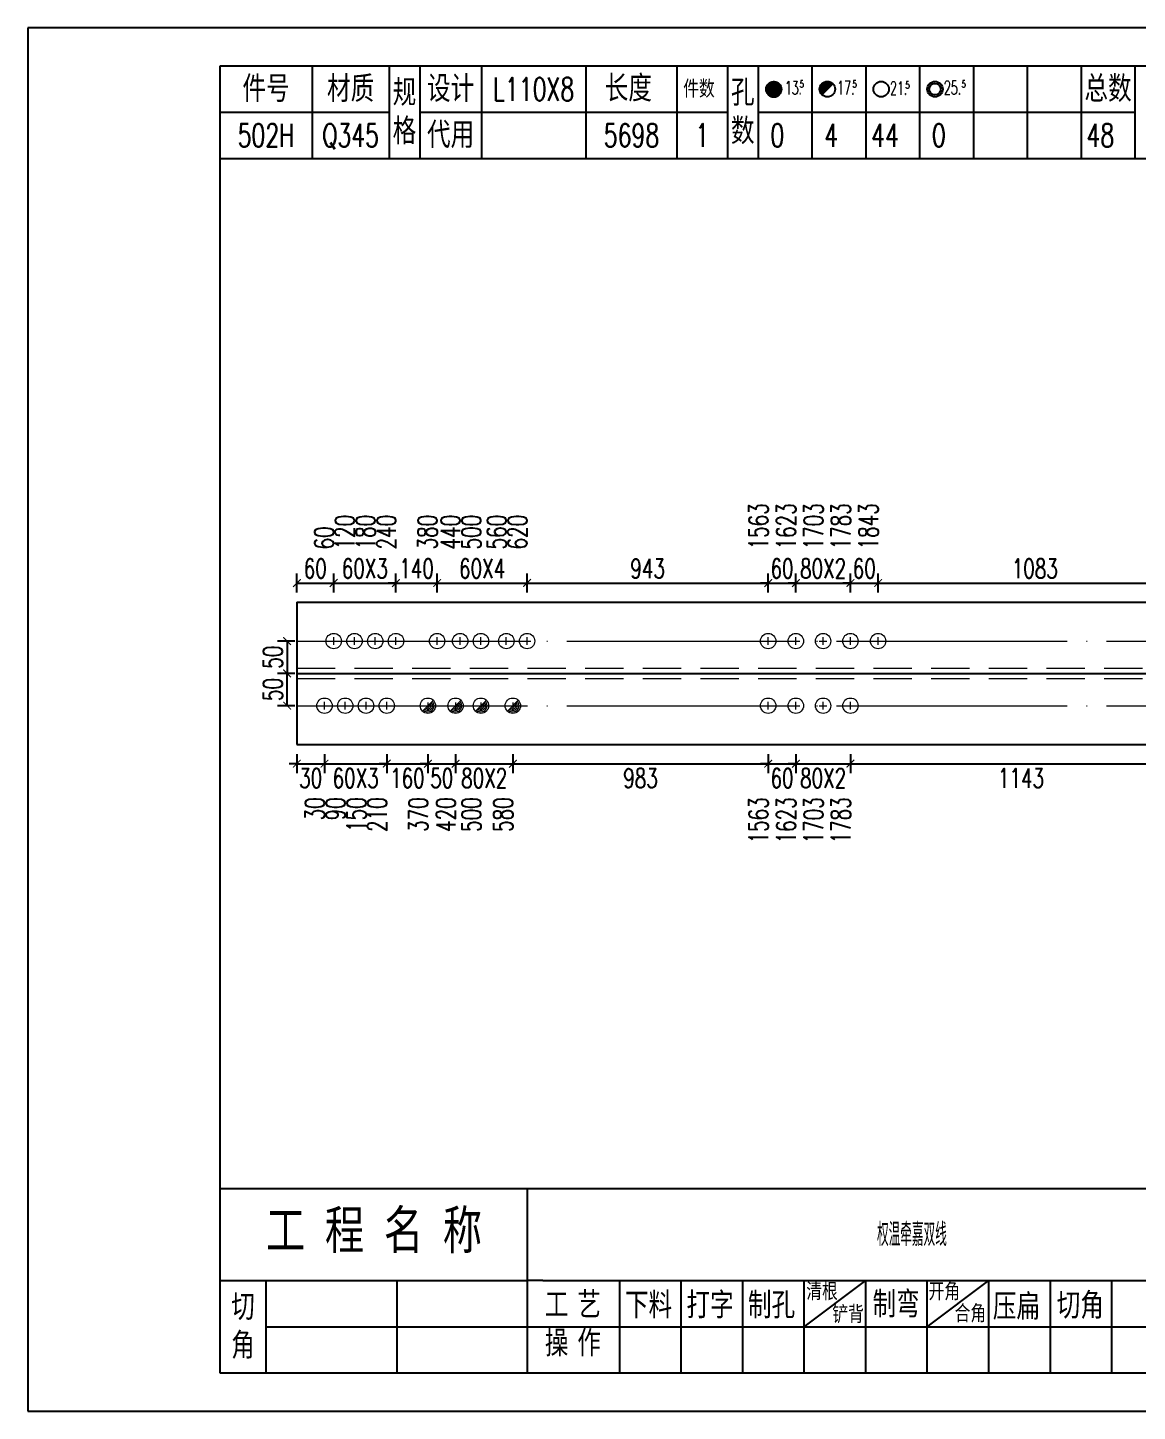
# Model space of a CAD drawing. Header units: millimetres. Extents: x -524 to 9570, y -2481 to 180.
# Drawn here: x 300 to 444.3, y -2400 to -2220 of the extents above; entities that cross this region are included whole.
import ezdxf
from ezdxf.enums import TextEntityAlignment as Align

# ---------------------------------------------------------------- set-up
doc = ezdxf.new("R2010")
doc.units = ezdxf.units.MM
doc.header["$LTSCALE"] = 20
doc.header["$PDMODE"] = 1
doc.linetypes.add('DASHDOT2X', pattern=[1.75, 1.5, -0.125, 0, -0.125])
doc.linetypes.add('HIDDEN', pattern=[0.375, 0.25, -0.125])
for name, color, linetype, lineweight in [('1', 7, 'Continuous', 25), ('11', 1, 'Continuous', 13), ('2', 1, 'HIDDEN', 13), ('5', 7, 'Continuous', 13), ('7', 3, 'DASHDOT2X', 13)]:
    doc.layers.add(name, color=color, linetype=linetype, lineweight=lineweight)
doc.styles.get("Standard").update_dxf_attribs({"font": 'simplex', "width": 0.7, "bigfont": 'gbhzfs.shx'})
doc.styles.add('SYMBOL_TXT', font='txt.shx', dxfattribs={"width": 0.6})
doc.styles.add('TITLE_TXT', font='simplex.shx', dxfattribs={"width": 0.75, "height": 2.5, "bigfont": 'gbhzfs.shx'})
doc.dimstyles.new('dimStyle4', dxfattribs={"dimtxt": 2.5, "dimasz": 1, "dimexe": 1.25, "dimexo": 0, "dimgap": 0.63, "dimtad": 2, "dimzin": 0, "dimdsep": 46, "dimtxsty": 'standard', "dimblk": 'ARCHTICK', "dimblk1": 'ARCHTICK', "dimblk2": 'ARCHTICK', "dimcen": 0.09, "dimadec": 0, "dimazin": 0, "dimtfac": 1, "dimtdec": 1, "dimtix": 1, "dimtmove": 2, "dimatfit": 3, "dimfxl": 0, "dimtolj": 1, "dimtzin": 0, "dimarcsym": 0})
doc.dimstyles.get("Standard").update_dxf_attribs({"dimtxt": 2.5, "dimasz": 1, "dimexe": 1.25, "dimexo": 0, "dimgap": 0.63, "dimtad": 1, "dimzin": 0, "dimdsep": 46, "dimtxsty": 'standard', "dimblk": 'ARCHTICK', "dimblk1": 'ARCHTICK', "dimblk2": 'ARCHTICK', "dimcen": 0.09, "dimadec": 0, "dimazin": 0, "dimtfac": 1, "dimtdec": 1, "dimtix": 1, "dimtmove": 2, "dimatfit": 3, "dimfxl": 0, "dimtolj": 1, "dimtzin": 0, "dimarcsym": 0})
pattern_1 = [(0, (-3, 0), (0, 0.0125), [])]

# ---------------------------------------------------------------- blocks, each defined once
blk = doc.blocks.new('M12_HOLE')
h = blk.add_hatch()
h.set_pattern_fill('LINE', scale=0.1, style=0)
h.set_pattern_definition(pattern_1)
h.paths.add_polyline_path([(-5, 0, 1), (-1, 0, 1)])
at = {"color": 7}
blk.add_circle((-3, 0), 2, dxfattribs=at)
at = {"color": 7, "attachment_point": 1, "style": 'SYMBOL_TXT'}
for s, insert, char_height, width in [('13\\f??|b0|i0|c0|p54;.', (-0.1170648347537053, 2.110404609075999), 3.5, 5.707453662650948), ('5', (3.739322910876695, 2.264550918150206), 1.8, 2.930899999712656)]:
    blk.add_mtext(s, dxfattribs=dict(at, insert=insert, char_height=char_height, width=width))
blk = doc.blocks.new('M16_HOLE')
h = blk.add_hatch()
h.set_pattern_fill('LINE', scale=0.1, style=0)
h.set_pattern_definition(pattern_1)
h.paths.add_polyline_path([(-1.585786437626905, 1.414213562373095, 0.668178637919299), (-5, 0, 0.198912367379658), (-4.414213562373095, -1.414213562373095)])
at = {"color": 7}
blk.add_circle((-3, 0), 2, dxfattribs=at)
at = {"color": 7, "attachment_point": 1, "style": 'SYMBOL_TXT'}
for s, insert, char_height, width in [('17.', (-0.443935574240129, 2.13042063441452), 3.5, 6.3164), ('5', (3.564570640825252, 2.25180437378188), 1.8, 1.822)]:
    blk.add_mtext(s, dxfattribs=dict(at, insert=insert, char_height=char_height, width=width))
blk = doc.blocks.new('M20_HOLE')
at = {"color": 7}
blk.add_circle((-3, 0), 2, dxfattribs=at)
at = {"color": 7, "attachment_point": 1, "style": 'SYMBOL_TXT'}
for s, insert, char_height, width in [('21.', (-0.6868754558352066, 2.009036737063269), 3.5, 6.0735), ('5', (3.321630759230175, 2.009036737063269), 1.8, 1.4576)]:
    blk.add_mtext(s, dxfattribs=dict(at, insert=insert, char_height=char_height, width=width))
blk = doc.blocks.new('M24_HOLE')
at = {"color": 7}
for radius in [2, 1.5]:
    blk.add_circle((-3, 0), radius, dxfattribs=at)
at = {"color": 7, "attachment_point": 1, "style": 'SYMBOL_TXT'}
for s, insert, char_height, width in [('25.', (-0.6868754558352066, 2.13042063441452), 3.5, 2.4294), ('5', (3.928980201610216, 2.25180437378188), 1.8, 1.9435)]:
    blk.add_mtext(s, dxfattribs=dict(at, insert=insert, char_height=char_height, width=width))
blk = doc.blocks.new('A$C1E394B87')
for p, q in [((270, 180), (0, 180)), ((0, 180), (0, 0)), ((0, 0), (270, 0))]:
    blk.add_line(p, q)
blk = doc.blocks.new('JgCard')
for p, q in [((265, 175), (25, 175)), ((25, 175), (25, 5)), ((37, 175), (37, 163)), ((47, 175), (47, 163)), ((51, 175), (51, 163)), ((59, 175), (59, 163)), ((72.61005959575064, 175), (72.61005959575061, 163)), ((84.43573710762382, 175), (84.43573710762382, 163)), ((91, 175), (91, 163)), ((95, 175), (95, 163)), ((102, 175), (102, 163)), ((109, 175), (109, 163)), ((116, 175), (116, 163)), ((123, 175), (123, 163)), ((130, 175), (130, 163)), ((137, 175), (137, 163)), ((144, 175), (144, 163)), ((25, 169), (47, 169)), ((51, 168.9999999999999), (91, 168.9999999999999)), ((95, 168.9999999999999), (144, 168.9999999999999)), ((25, 163), (265, 163)), ((25, 29), (265, 29)), ((65, 17), (65, 29)), ((25, 17), (65, 17)), ((31, 5), (31, 17)), ((48, 17), (48, 5)), ((65, 5), (65, 17)), ((67, 17), (65, 17)), ((67, 17), (165, 17)), ((77, 5), (77, 17)), ((85, 5), (85, 17)), ((93, 5), (93, 17)), ((101, 5), (101, 17)), ((101, 11), (109, 17)), ((109, 5), (109, 17)), ((117, 5), (117, 17)), ((117, 11), (125, 17)), ((125, 5), (125, 17)), ((133, 5), (133, 17)), ((141, 5), (141, 17)), ((31, 11), (65, 11)), ((65, 11), (165, 11)), ((25, 5), (265, 5))]:
    blk.add_line(p, q)
blk.add_lwpolyline([(96.0334779468642, 171.9855941999696, -1), (98.0334779468642, 171.9855941999696, -1)], format="xyb", close=True)
blk.add_point((65.8050297978753, 166))
blk.add_blockref('A$C1E394B87', (0, 0))
at = {"xscale": 0.5, "yscale": 0.5, "zscale": 0.5}
for name, p in [('M12_HOLE', (98.5334779468642, 171.9855941999696)), ('M16_HOLE', (105.5, 171.9999999999999)), ('M20_HOLE', (112.5, 171.9999999999999)), ('M24_HOLE', (119.5, 171.9999999999999))]:
    blk.add_blockref(name, p, dxfattribs=at)
at = {"attachment_point": 5, "style": 'TITLE_TXT'}
for s, insert, char_height, width in [('{\\fSimHei|b0|i0|c134|p2;件号}', (31, 172), 3, 15), ('{\\fSimHei|b0|i0|c134|p2;材质}', (42, 172), 3, 8), ('{\\fSimHei|b0|i0|c134|p2;规格}', (49, 169), 3, 4), ('{\\fSimHei|b0|i0|c134|p2;设计}', (55, 171.9999999999999), 3, 8.000000000000014), ('{\\fSimHei|b0|i0|c134|p2;长度}', (78.11684221050325, 172.0531705390044), 3, 8), ('{\\fSimHei|b0|i0|c134|p2;件数}', (87.3041250533895, 171.9999999999999), 2, 8.8244), ('{\\fSimHei|b0|i0|c134|p2;孔数}', (93, 169), 3, 4), ('{\\fSimHei|b0|i0|c134|p2;总数}', (140.5, 171.9999999999999), 3, 7), ('{\\fSimHei|b0|i0|c134|p2;代用}', (55, 166), 3, 8), ('{\\fSimHei|b0|i0|c134|p2;工 程 名 称}', (45.04268864723963, 23.33842704880232), 5, 47.33333333333334), ('{\\fSimHei|b0|i0|c134|p2;清根}', (103.3080888185272, 15.56254542211099), 2, 8), ('{\\fSimHei|b0|i0|c134|p2;开角}', (119.2123351337376, 15.54156681030855), 2, 8.000000000000057), ('{\\fSimHei|b0|i0|c134|p2;切\\P角}', (28, 11), 3, 6.000000000000004), ('{\\fSimHei|b0|i0|c134|p2;工\\P操}', (68.78408056366106, 11.29930144135182), 3, 6.000000000000004), ('{\\fSimHei|b0|i0|c134|p2;艺\\P作}', (73.01340619218274, 11.29930144135182), 3, 6.000000000000004), ('{\\fSimHei|b0|i0|c134|p2;下料}', (80.74376492044746, 13.75191016783555), 3, 8), ('{\\fSimHei|b0|i0|c134|p2;打字}', (88.74376492044746, 13.75191016783555), 3, 8), ('{\\fSimHei|b0|i0|c134|p2;制孔}', (96.74376492044746, 13.75191016783555), 3, 8.000000000000028), ('{\\fSimHei|b0|i0|c134|p2;制弯}', (112.9524832210667, 13.86807755023182), 3, 8.000000000000028), ('{\\fSimHei|b0|i0|c134|p2;压扁}', (128.5896913500159, 13.56672241423536), 3, 8), ('{\\fSimHei|b0|i0|c134|p2;切角}', (136.8970089545677, 13.6938446517654), 3, 8), ('{\\fSimHei|b0|i0|c134|p2;铲背}', (106.6982872637203, 12.58010217278223), 2, 8), ('{\\fSimHei|b0|i0|c134|p2;合角}', (122.601153766583, 12.67610618408509), 2, 8)]:
    blk.add_mtext(s, dxfattribs=dict(at, insert=insert, char_height=char_height, width=width))
blk = doc.blocks.new('M20')
for p, q in [((-0.5, 0), (0.5, 0)), ((0, -0.5), (0, 0.5))]:
    blk.add_line(p, q)
blk.add_circle((0, 0), 1)
blk = doc.blocks.new('M16')
for p, q in [((-0.7071067811865476, -0.7071067811865476), (0.7071067811865475, 0.7071067811865475)), ((-0.4, 4.898425415289509e-17), (0.4, 0)), ((2.449212707644755e-17, 0.4), (0, -0.4))]:
    blk.add_line(p, q)
blk.add_circle((0, 0), 1)
for centre, radius, end in [((0, 0), 0.8, 45.00000000000001), ((0, 0), 0.6, 45.00000000000001), ((0, 0), 0.4, 45.00000000000001), ((-5.551115123125783e-17, -5.551115123125783e-17), 0.2, 45)]:
    blk.add_arc(centre, radius, 225, end)
blk = doc.blocks.new('_ArchTick')
at = {"color": 0, "linetype": 'ByBlock', "const_width": 0.15}
blk.add_lwpolyline([(-0.5, -0.5), (0.5, 0.5)], dxfattribs=at)
blk = doc.blocks.new('*D1412')
at = {"layer": '11', "color": 0, "lineweight": -2}
for p, q in [((334.9999803762475, -2314.500012380202), (334.9999803762475, -2317.000012380202)), ((338.5999803762461, -2314.500012380202), (338.5999803762461, -2317.000012380202)), ((334.9999803762475, -2315.750012380202), (333.9999803762475, -2315.750012380202)), ((334.9999803762475, -2315.750012380202), (338.5999803762461, -2315.750012380202)), ((338.5999803762461, -2315.750012380202), (339.5999803762461, -2315.750012380202))]:
    blk.add_line(p, q, dxfattribs=at)
at = {"layer": 'Defpoints', "color": 0}
for p in [(334.9999803762475, -2314.500012380202), (338.5999803762461, -2314.500012380202), (338.5999803762461, -2315.750012380202)]:
    blk.add_point(p, dxfattribs=at)
at = {"layer": '11', "color": 0, "lineweight": -2}
blk.add_blockref('_ArchTick', (334.9999803762475, -2315.750012380202), dxfattribs=at)
at = {"layer": '11', "color": 0, "lineweight": -2, "rotation": 180}
blk.add_blockref('_ArchTick', (338.5999803762461, -2315.750012380202), dxfattribs=at)
at = {"layer": '11', "color": 0, "insert": (336.7999803762468, -2317.630012380202), "char_height": 2.5, "attachment_point": 5}
blk.add_mtext('\\A1;30', dxfattribs=at)
blk = doc.blocks.new('*D1413')
at = {"layer": '11', "color": 0, "lineweight": -2}
for p, q in [((338.5999803762461, -2314.500012380202), (338.5999803762461, -2317.000012380202)), ((346.6999803762483, -2314.500012380202), (346.6999803762483, -2317.000012380202)), ((338.5999803762461, -2315.750012380202), (346.6999803762483, -2315.750012380202))]:
    blk.add_line(p, q, dxfattribs=at)
at = {"layer": 'Defpoints', "color": 0}
for p in [(338.5999803762461, -2314.500012380202), (346.6999803762483, -2314.500012380202), (346.6999803762483, -2315.750012380202)]:
    blk.add_point(p, dxfattribs=at)
at = {"layer": '11', "color": 0, "lineweight": -2, "rotation": 180}
blk.add_blockref('_ArchTick', (338.5999803762461, -2315.750012380202), dxfattribs=at)
at = {"layer": '11', "color": 0, "lineweight": -2}
blk.add_blockref('_ArchTick', (346.6999803762483, -2315.750012380202), dxfattribs=at)
at = {"layer": '11', "color": 0, "insert": (342.6499803762472, -2317.630012380202), "char_height": 2.5, "attachment_point": 5}
blk.add_mtext('\\A1;60X3', dxfattribs=at)
blk = doc.blocks.new('*D1414')
at = {"layer": '11', "color": 0, "lineweight": -2}
for p, q in [((346.6999803762483, -2314.500012380202), (346.6999803762483, -2317.000012380202)), ((352.0499803762468, -2314.500012380202), (352.0499803762468, -2317.000012380202)), ((346.6999803762483, -2315.750012380202), (345.6999803762483, -2315.750012380202)), ((346.6999803762483, -2315.750012380202), (352.0499803762468, -2315.750012380202)), ((352.0499803762468, -2315.750012380202), (353.0499803762468, -2315.750012380202))]:
    blk.add_line(p, q, dxfattribs=at)
at = {"layer": 'Defpoints', "color": 0}
for p in [(346.6999803762483, -2314.500012380202), (352.0499803762468, -2314.500012380202), (352.0499803762468, -2315.750012380202)]:
    blk.add_point(p, dxfattribs=at)
at = {"layer": '11', "color": 0, "lineweight": -2}
blk.add_blockref('_ArchTick', (346.6999803762483, -2315.750012380202), dxfattribs=at)
at = {"layer": '11', "color": 0, "lineweight": -2, "rotation": 180}
blk.add_blockref('_ArchTick', (352.0499803762468, -2315.750012380202), dxfattribs=at)
at = {"layer": '11', "color": 0, "insert": (349.3749803762475, -2317.630012380202), "char_height": 2.5, "attachment_point": 5}
blk.add_mtext('\\A1;160', dxfattribs=at)
blk = doc.blocks.new('*D1415')
at = {"layer": '11', "color": 0, "lineweight": -2}
for p, q in [((352.0499803762468, -2314.500012380202), (352.0499803762468, -2317.000012380202)), ((355.649980376249, -2314.500012380202), (355.649980376249, -2317.000012380202)), ((352.0499803762468, -2315.750012380202), (351.0499803762468, -2315.750012380202)), ((352.0499803762468, -2315.750012380202), (355.649980376249, -2315.750012380202)), ((355.649980376249, -2315.750012380202), (356.649980376249, -2315.750012380202))]:
    blk.add_line(p, q, dxfattribs=at)
at = {"layer": 'Defpoints', "color": 0}
for p in [(352.0499803762468, -2314.500012380202), (355.649980376249, -2314.500012380202), (355.649980376249, -2315.750012380202)]:
    blk.add_point(p, dxfattribs=at)
at = {"layer": '11', "color": 0, "lineweight": -2}
blk.add_blockref('_ArchTick', (352.0499803762468, -2315.750012380202), dxfattribs=at)
at = {"layer": '11', "color": 0, "lineweight": -2, "rotation": 180}
blk.add_blockref('_ArchTick', (355.649980376249, -2315.750012380202), dxfattribs=at)
at = {"layer": '11', "color": 0, "insert": (353.8499803762479, -2317.630012380202), "char_height": 2.5, "attachment_point": 5}
blk.add_mtext('\\A1;50', dxfattribs=at)
blk = doc.blocks.new('*D1416')
at = {"layer": '11', "color": 0, "lineweight": -2}
for p, q in [((355.649980376249, -2314.500012380202), (355.649980376249, -2317.000012380202)), ((363.0999803762461, -2314.500012380202), (363.0999803762461, -2317.000012380202)), ((355.649980376249, -2315.750012380202), (363.0999803762461, -2315.750012380202))]:
    blk.add_line(p, q, dxfattribs=at)
at = {"layer": 'Defpoints', "color": 0}
for p in [(355.649980376249, -2314.500012380202), (363.0999803762461, -2314.500012380202), (363.0999803762461, -2315.750012380202)]:
    blk.add_point(p, dxfattribs=at)
at = {"layer": '11', "color": 0, "lineweight": -2, "rotation": 180}
blk.add_blockref('_ArchTick', (355.649980376249, -2315.750012380202), dxfattribs=at)
at = {"layer": '11', "color": 0, "lineweight": -2}
blk.add_blockref('_ArchTick', (363.0999803762461, -2315.750012380202), dxfattribs=at)
at = {"layer": '11', "color": 0, "insert": (359.3749803762475, -2317.630012380202), "char_height": 2.5, "attachment_point": 5}
blk.add_mtext('\\A1;80X2', dxfattribs=at)
blk = doc.blocks.new('*D1417')
at = {"layer": '11', "color": 0, "lineweight": -2}
for p, q in [((363.0999803762461, -2314.500012380202), (363.0999803762461, -2317.000012380202)), ((396.3009388456412, -2314.500012380202), (396.3009388456412, -2317.000012380202)), ((363.0999803762461, -2315.750012380202), (396.3009388456412, -2315.750012380202))]:
    blk.add_line(p, q, dxfattribs=at)
at = {"layer": 'Defpoints', "color": 0}
for p in [(363.0999803762461, -2314.500012380202), (396.3009388456412, -2314.500012380202), (396.3009388456412, -2315.750012380202)]:
    blk.add_point(p, dxfattribs=at)
at = {"layer": '11', "color": 0, "lineweight": -2, "rotation": 180}
blk.add_blockref('_ArchTick', (363.0999803762461, -2315.750012380202), dxfattribs=at)
at = {"layer": '11', "color": 0, "lineweight": -2}
blk.add_blockref('_ArchTick', (396.3009388456412, -2315.750012380202), dxfattribs=at)
at = {"layer": '11', "color": 0, "insert": (379.7004596109437, -2317.630012380202), "char_height": 2.5, "attachment_point": 5}
blk.add_mtext('\\A1;983', dxfattribs=at)
blk = doc.blocks.new('*D1418')
at = {"layer": '11', "color": 0, "lineweight": -2}
for p, q in [((396.3009388456412, -2314.500012380202), (396.3009388456412, -2317.000012380202)), ((399.9009388456398, -2314.500012380202), (399.9009388456398, -2317.000012380202)), ((396.3009388456412, -2315.750012380202), (395.3009388456412, -2315.750012380202)), ((396.3009388456412, -2315.750012380202), (399.9009388456398, -2315.750012380202)), ((399.9009388456398, -2315.750012380202), (400.9009388456398, -2315.750012380202))]:
    blk.add_line(p, q, dxfattribs=at)
at = {"layer": 'Defpoints', "color": 0}
for p in [(396.3009388456412, -2314.500012380202), (399.9009388456398, -2314.500012380202), (399.9009388456398, -2315.750012380202)]:
    blk.add_point(p, dxfattribs=at)
at = {"layer": '11', "color": 0, "lineweight": -2}
blk.add_blockref('_ArchTick', (396.3009388456412, -2315.750012380202), dxfattribs=at)
at = {"layer": '11', "color": 0, "lineweight": -2, "rotation": 180}
blk.add_blockref('_ArchTick', (399.9009388456398, -2315.750012380202), dxfattribs=at)
at = {"layer": '11', "color": 0, "insert": (398.1009388456405, -2317.630012380202), "char_height": 2.5, "attachment_point": 5}
blk.add_mtext('\\A1;60', dxfattribs=at)
blk = doc.blocks.new('*D1419')
at = {"layer": '11', "color": 0, "lineweight": -2}
for p, q in [((399.9009388456398, -2314.500012380202), (399.9009388456398, -2317.000012380202)), ((407.0009388456383, -2314.500012380202), (407.0009388456383, -2317.000012380202)), ((399.9009388456398, -2315.750012380202), (398.9009388456398, -2315.750012380202)), ((399.9009388456398, -2315.750012380202), (407.0009388456383, -2315.750012380202)), ((407.0009388456383, -2315.750012380202), (408.0009388456383, -2315.750012380202))]:
    blk.add_line(p, q, dxfattribs=at)
at = {"layer": 'Defpoints', "color": 0}
for p in [(399.9009388456398, -2314.500012380202), (407.0009388456383, -2314.500012380202), (407.0009388456383, -2315.750012380202)]:
    blk.add_point(p, dxfattribs=at)
at = {"layer": '11', "color": 0, "lineweight": -2}
blk.add_blockref('_ArchTick', (399.9009388456398, -2315.750012380202), dxfattribs=at)
at = {"layer": '11', "color": 0, "lineweight": -2, "rotation": 180}
blk.add_blockref('_ArchTick', (407.0009388456383, -2315.750012380202), dxfattribs=at)
at = {"layer": '11', "color": 0, "insert": (403.450938845639, -2317.630012380202), "char_height": 2.5, "attachment_point": 5}
blk.add_mtext('\\A1;80X2', dxfattribs=at)
blk = doc.blocks.new('*D1420')
at = {"layer": '11', "color": 0, "lineweight": -2}
for p, q in [((407.0009388456383, -2314.500012380202), (407.0009388456383, -2317.000012380202)), ((451.3560174631493, -2314.500012380202), (451.3560174631493, -2317.000012380202)), ((407.0009388456383, -2315.750012380202), (451.3560174631493, -2315.750012380202))]:
    blk.add_line(p, q, dxfattribs=at)
at = {"layer": 'Defpoints', "color": 0}
for p in [(407.0009388456383, -2314.500012380202), (451.3560174631493, -2314.500012380202), (451.3560174631493, -2315.750012380202)]:
    blk.add_point(p, dxfattribs=at)
at = {"layer": '11', "color": 0, "lineweight": -2, "rotation": 180}
blk.add_blockref('_ArchTick', (407.0009388456383, -2315.750012380202), dxfattribs=at)
at = {"layer": '11', "color": 0, "lineweight": -2}
blk.add_blockref('_ArchTick', (451.3560174631493, -2315.750012380202), dxfattribs=at)
at = {"layer": '11', "color": 0, "insert": (429.1784781543938, -2317.630012380202), "char_height": 2.5, "attachment_point": 5}
blk.add_mtext('\\A1;1143', dxfattribs=at)
blk = doc.blocks.new('*D1429')
at = {"layer": '11', "color": 0, "lineweight": -2}
for p, q in [((347.899980376249, -2293.500012380202), (347.899980376249, -2291.000012380202)), ((353.2499803762475, -2293.500012380202), (353.2499803762475, -2291.000012380202)), ((347.899980376249, -2292.250012380202), (346.899980376249, -2292.250012380202)), ((347.899980376249, -2292.250012380202), (353.2499803762475, -2292.250012380202)), ((353.2499803762475, -2292.250012380202), (354.2499803762475, -2292.250012380202))]:
    blk.add_line(p, q, dxfattribs=at)
at = {"layer": 'Defpoints', "color": 0}
for p in [(353.2499803762475, -2292.250012380202), (347.899980376249, -2293.500012380202), (353.2499803762475, -2293.500012380202)]:
    blk.add_point(p, dxfattribs=at)
at = {"layer": '11', "color": 0, "lineweight": -2}
blk.add_blockref('_ArchTick', (347.899980376249, -2292.250012380202), dxfattribs=at)
at = {"layer": '11', "color": 0, "lineweight": -2, "rotation": 180}
blk.add_blockref('_ArchTick', (353.2499803762475, -2292.250012380202), dxfattribs=at)
at = {"layer": '11', "color": 0, "insert": (350.5749803762483, -2290.370012380202), "char_height": 2.5, "attachment_point": 5}
blk.add_mtext('\\A1;140', dxfattribs=at)
blk = doc.blocks.new('*D1432')
at = {"layer": '11', "color": 0, "lineweight": -2}
for p, q in [((396.3009388456412, -2293.500012380202), (396.3009388456412, -2291.000012380202)), ((399.9009388456398, -2293.500012380202), (399.9009388456398, -2291.000012380202)), ((396.3009388456412, -2292.250012380202), (395.3009388456412, -2292.250012380202)), ((396.3009388456412, -2292.250012380202), (399.9009388456398, -2292.250012380202)), ((399.9009388456398, -2292.250012380202), (400.9009388456398, -2292.250012380202))]:
    blk.add_line(p, q, dxfattribs=at)
at = {"layer": 'Defpoints', "color": 0}
for p in [(399.9009388456398, -2292.250012380202), (396.3009388456412, -2293.500012380202), (399.9009388456398, -2293.500012380202)]:
    blk.add_point(p, dxfattribs=at)
at = {"layer": '11', "color": 0, "lineweight": -2}
blk.add_blockref('_ArchTick', (396.3009388456412, -2292.250012380202), dxfattribs=at)
at = {"layer": '11', "color": 0, "lineweight": -2, "rotation": 180}
blk.add_blockref('_ArchTick', (399.9009388456398, -2292.250012380202), dxfattribs=at)
at = {"layer": '11', "color": 0, "insert": (398.1009388456405, -2290.370012380202), "char_height": 2.5, "attachment_point": 5}
blk.add_mtext('\\A1;60', dxfattribs=at)
blk = doc.blocks.new('*D1433')
at = {"layer": '11', "color": 0, "lineweight": -2}
for p, q in [((399.9009388456398, -2293.500012380202), (399.9009388456398, -2291.000012380202)), ((407.0009388456383, -2293.500012380202), (407.0009388456383, -2291.000012380202)), ((399.9009388456398, -2292.250012380202), (398.9009388456398, -2292.250012380202)), ((399.9009388456398, -2292.250012380202), (407.0009388456383, -2292.250012380202)), ((407.0009388456383, -2292.250012380202), (408.0009388456383, -2292.250012380202))]:
    blk.add_line(p, q, dxfattribs=at)
at = {"layer": 'Defpoints', "color": 0}
for p in [(407.0009388456383, -2292.250012380202), (399.9009388456398, -2293.500012380202), (407.0009388456383, -2293.500012380202)]:
    blk.add_point(p, dxfattribs=at)
at = {"layer": '11', "color": 0, "lineweight": -2}
blk.add_blockref('_ArchTick', (399.9009388456398, -2292.250012380202), dxfattribs=at)
at = {"layer": '11', "color": 0, "lineweight": -2, "rotation": 180}
blk.add_blockref('_ArchTick', (407.0009388456383, -2292.250012380202), dxfattribs=at)
at = {"layer": '11', "color": 0, "insert": (403.450938845639, -2290.370012380202), "char_height": 2.5, "attachment_point": 5}
blk.add_mtext('\\A1;80X2', dxfattribs=at)
blk = doc.blocks.new('*D1434')
at = {"layer": '11', "color": 0, "lineweight": -2}
for p, q in [((407.0009388456383, -2293.500012380202), (407.0009388456383, -2291.000012380202)), ((410.6009388456441, -2293.500012380202), (410.6009388456441, -2291.000012380202)), ((407.0009388456383, -2292.250012380202), (406.0009388456383, -2292.250012380202)), ((407.0009388456383, -2292.250012380202), (410.6009388456441, -2292.250012380202)), ((410.6009388456441, -2292.250012380202), (411.6009388456441, -2292.250012380202))]:
    blk.add_line(p, q, dxfattribs=at)
at = {"layer": 'Defpoints', "color": 0}
for p in [(410.6009388456441, -2292.250012380202), (407.0009388456383, -2293.500012380202), (410.6009388456441, -2293.500012380202)]:
    blk.add_point(p, dxfattribs=at)
at = {"layer": '11', "color": 0, "lineweight": -2}
blk.add_blockref('_ArchTick', (407.0009388456383, -2292.250012380202), dxfattribs=at)
at = {"layer": '11', "color": 0, "lineweight": -2, "rotation": 180}
blk.add_blockref('_ArchTick', (410.6009388456441, -2292.250012380202), dxfattribs=at)
at = {"layer": '11', "color": 0, "insert": (408.8009388456412, -2290.370012380202), "char_height": 2.5, "attachment_point": 5}
blk.add_mtext('\\A1;60', dxfattribs=at)
blk = doc.blocks.new('*D1443')
at = {"layer": '1', "color": 0, "lineweight": -2}
for p, q in [((334.7499803762475, -2299.795466925656), (332.4999803762475, -2299.795466925656)), ((333.7499803762475, -2299.795466925656), (333.7499803762475, -2304.000012380202)), ((334.7499803762475, -2304.000012380202), (332.4999803762475, -2304.000012380202))]:
    blk.add_line(p, q, dxfattribs=at)
at = {"layer": 'Defpoints', "color": 0}
for p in [(334.7499803762475, -2299.795466925656), (333.7499803762475, -2304.000012380202), (334.7499803762475, -2304.000012380202)]:
    blk.add_point(p, dxfattribs=at)
at = {"layer": '1', "color": 0, "lineweight": -2}
for p, rotation in [((333.7499803762475, -2299.795466925656), 90), ((333.7499803762475, -2304.000012380202), 270)]:
    blk.add_blockref('_ArchTick', p, dxfattribs=dict(at, rotation=rotation))
at = {"layer": '1', "color": 0, "insert": (331.869980376248, -2301.897739652929), "char_height": 2.5, "attachment_point": 5, "rotation": 90}
blk.add_mtext('\\A1;50', dxfattribs=at)

msp = doc.modelspace()

# ---------------------------------------------------------------- linework, layer by layer
at = {"layer": '1'}
for p, q in [((334.9999803762475, -2294.750012380202), (334.9999803762475, -2313.250012380202)), ((334.9999803762475, -2294.750012380202), (560.5999803762461, -2294.750012380202)), ((334.9999803762475, -2304.000012380202), (560.5999803762461, -2304.000012380202)), ((334.9999803762475, -2313.250012380202), (560.5999803762461, -2313.250012380202))]:
    msp.add_line(p, q, dxfattribs=at)
at = {"layer": '2'}
for p, q in [((334.9999803762475, -2303.327285107475), (560.5999803762461, -2303.327285107475)), ((334.9999803762475, -2304.672739652929), (560.5999803762461, -2304.672739652929))]:
    msp.add_line(p, q, dxfattribs=at)
at = {"layer": '7'}
for p, q in [((334.9999803762475, -2299.795466925656), (562.0999803762461, -2299.795466925656)), ((334.9999803762475, -2308.204557834747), (561.4999803762475, -2308.204557834747))]:
    msp.add_line(p, q, dxfattribs=at)

# ---------------------------------------------------------------- block references
at = {"layer": '1'}
msp.add_blockref('JgCard', (299.9999803762475, -2400.000012380202), dxfattribs=at)
at = {"layer": '5'}
for name, p in [('M20', (339.7999803762468, -2299.795466925656)), ('M20', (342.4999803762475, -2299.795466925656)), ('M20', (345.1999803762483, -2299.795466925656)), ('M20', (347.899980376249, -2299.795466925656)), ('M20', (353.2499803762475, -2299.795466925656)), ('M20', (356.2499803762475, -2299.795466925656)), ('M20', (358.9499803762483, -2299.795466925656)), ('M20', (362.2499803762475, -2299.795466925656)), ('M20', (364.9499803762483, -2299.795466925656)), ('M20', (396.3009388456412, -2299.795466925656)), ('M20', (399.9009388456398, -2299.795466925656)), ('M20', (403.4509388456427, -2299.795466925656)), ('M20', (407.0009388456383, -2299.795466925656)), ('M20', (410.6009388456441, -2299.795466925656)), ('M20', (338.5999803762461, -2308.204557834747)), ('M20', (341.2999803762468, -2308.204557834747)), ('M20', (343.9999803762475, -2308.204557834747)), ('M20', (346.6999803762483, -2308.204557834747)), ('M16', (352.0499803762468, -2308.204557834747)), ('M16', (355.649980376249, -2308.204557834747)), ('M16', (358.9499803762483, -2308.204557834747)), ('M16', (363.0999803762461, -2308.204557834747)), ('M20', (396.3009388456412, -2308.204557834747)), ('M20', (399.9009388456398, -2308.204557834747)), ('M20', (403.4509388456427, -2308.204557834747)), ('M20', (407.0009388456383, -2308.204557834747))]:
    msp.add_blockref(name, p, dxfattribs=at)

# ---------------------------------------------------------------- texts
at = {"layer": '1', "width": 0.7}
for s, p in [('L110X8', (365.8050101741246, -2228.000012380202)), ('502H', (330.9999803762475, -2234.000012380202)), ('Q345', (341.9999803762475, -2234.000012380202)), ('5698', (378.5228787279339, -2234.000012380202)), ('1', (387.7178489300568, -2234.000012380202)), ('0', (397.4999803762475, -2234.000012380202)), ('4', (404.4999803762475, -2234.000012380202)), ('44', (411.4999803762475, -2234.000012380202)), ('0', (418.4999803762475, -2234.000012380202)), ('48', (439.4999803762475, -2234.000012380202)), ('权温牵嘉双线', (414.9999803762475, -2377.000012380202))]:
    msp.add_text(s, height=3, dxfattribs=at).set_placement(p, align=Align.MIDDLE_CENTER)
for s, p in [('1563', (396.3009388456412, -2287.875012380202)), ('1623', (399.9009388456398, -2287.875012380202)), ('1703', (403.4509388456427, -2287.875012380202)), ('1783', (407.0009388456383, -2287.875012380202)), ('1843', (410.6009388456441, -2287.875012380202)), ('120', (342.4999803762475, -2287.875012380202)), ('180', (345.1999803762483, -2287.875012380202)), ('240', (347.899980376249, -2287.875012380202)), ('380', (353.2499803762475, -2287.875012380202)), ('440', (356.2499803762475, -2287.875012380202)), ('500', (358.9499803762483, -2287.875012380202)), ('560', (362.2499803762475, -2287.875012380202)), ('620', (364.9499803762483, -2287.875012380202)), ('60', (339.7999803762468, -2287.875012380202))]:
    msp.add_text(s, height=2.5, rotation=90, dxfattribs=at).set_placement(p)
for s, p in [('30', (338.5999803762461, -2320.125012380202)), ('90', (341.2999803762468, -2320.125012380202)), ('150', (343.9999803762475, -2320.125012380202)), ('210', (346.6999803762483, -2320.125012380202)), ('370', (352.0499803762468, -2320.125012380202)), ('420', (355.649980376249, -2320.125012380202)), ('500', (358.9499803762483, -2320.125012380202)), ('580', (363.0999803762461, -2320.125012380202)), ('1563', (396.3009388456412, -2320.125012380202)), ('1623', (399.9009388456398, -2320.125012380202)), ('1703', (403.4509388456427, -2320.125012380202)), ('1783', (407.0009388456383, -2320.125012380202))]:
    msp.add_text(s, height=2.5, rotation=90, dxfattribs=at).set_placement(p, align=Align.RIGHT)

# ---------------------------------------------------------------- dimensions: what is measured, and where the dimension line sits
at = {"layer": '1'}
dim = msp.add_linear_dim(base=(333.7499803762475, -2304.000012380202), p1=(334.7499803762475, -2299.795466925656), p2=(334.7499803762475, -2304.000012380202), angle=90, text='50', dimstyle='standard', override={"dimtxt": 2.5}, dxfattribs=at)
dim.commit()
dim.dimension.update_dxf_attribs({"geometry": '*D1443', "text_midpoint": (331.869980376248, -2301.897739652929)})
msp.add_linear_dim(base=(333.7499803762475, -2304.000012380202), p1=(334.7499803762475, -2308.204557834747), p2=(334.7499803762475, -2304.000012380202), angle=90, text='50', dimstyle='standard', override={"dimtxt": 2.5}, dxfattribs=at).render()
at = {"layer": '11'}
for base, p1, p2, text in [((339.7999803762468, -2292.250012380202), (334.9999803762475, -2293.500012380202), (339.7999803762468, -2293.500012380202), '60'), ((347.899980376249, -2292.250012380202), (339.7999803762468, -2293.500012380202), (347.899980376249, -2293.500012380202), '60X3'), ((364.9499803762483, -2292.250012380202), (353.2499803762475, -2293.500012380202), (364.9499803762483, -2293.500012380202), '60X4'), ((396.3009388456412, -2292.250012380202), (364.9499803762483, -2293.500012380202), (396.3009388456412, -2293.500012380202), '943'), ((451.3560174631493, -2292.250012380202), (410.6009388456441, -2293.500012380202), (451.3560174631493, -2293.500012380202), '1083')]:
    msp.add_linear_dim(base=base, p1=p1, p2=p2, text=text, dimstyle='standard', override={"dimtxt": 2.5}, dxfattribs=at).render()
for base, p1, p2, text, dimstyle, picture, middle in [((353.2499803762475, -2292.250012380202), (347.899980376249, -2293.500012380202), (353.2499803762475, -2293.500012380202), '140', 'standard', '*D1429', (350.5749803762483, -2290.370012380202)), ((399.9009388456398, -2292.250012380202), (396.3009388456412, -2293.500012380202), (399.9009388456398, -2293.500012380202), '60', 'standard', '*D1432', (398.1009388456405, -2290.370012380202)), ((407.0009388456383, -2292.250012380202), (399.9009388456398, -2293.500012380202), (407.0009388456383, -2293.500012380202), '80X2', 'standard', '*D1433', (403.450938845639, -2290.370012380202)), ((410.6009388456441, -2292.250012380202), (407.0009388456383, -2293.500012380202), (410.6009388456441, -2293.500012380202), '60', 'standard', '*D1434', (408.8009388456412, -2290.370012380202)), ((338.5999803762461, -2315.750012380202), (334.9999803762475, -2314.500012380202), (338.5999803762461, -2314.500012380202), '30', 'dimStyle4', '*D1412', (336.7999803762468, -2317.630012380202)), ((346.6999803762483, -2315.750012380202), (338.5999803762461, -2314.500012380202), (346.6999803762483, -2314.500012380202), '60X3', 'dimStyle4', '*D1413', (342.6499803762472, -2317.630012380202)), ((352.0499803762468, -2315.750012380202), (346.6999803762483, -2314.500012380202), (352.0499803762468, -2314.500012380202), '160', 'dimStyle4', '*D1414', (349.3749803762475, -2317.630012380202)), ((355.649980376249, -2315.750012380202), (352.0499803762468, -2314.500012380202), (355.649980376249, -2314.500012380202), '50', 'dimStyle4', '*D1415', (353.8499803762479, -2317.630012380202)), ((363.0999803762461, -2315.750012380202), (355.649980376249, -2314.500012380202), (363.0999803762461, -2314.500012380202), '80X2', 'dimStyle4', '*D1416', (359.3749803762475, -2317.630012380202)), ((396.3009388456412, -2315.750012380202), (363.0999803762461, -2314.500012380202), (396.3009388456412, -2314.500012380202), '983', 'dimStyle4', '*D1417', (379.7004596109437, -2317.630012380202)), ((399.9009388456398, -2315.750012380202), (396.3009388456412, -2314.500012380202), (399.9009388456398, -2314.500012380202), '60', 'dimStyle4', '*D1418', (398.1009388456405, -2317.630012380202)), ((407.0009388456383, -2315.750012380202), (399.9009388456398, -2314.500012380202), (407.0009388456383, -2314.500012380202), '80X2', 'dimStyle4', '*D1419', (403.450938845639, -2317.630012380202)), ((451.3560174631493, -2315.750012380202), (407.0009388456383, -2314.500012380202), (451.3560174631493, -2314.500012380202), '1143', 'dimStyle4', '*D1420', (429.1784781543938, -2317.630012380202))]:
    dim = msp.add_linear_dim(base=base, p1=p1, p2=p2, text=text, dimstyle=dimstyle, override={"dimtxt": 2.5}, dxfattribs=at)
    dim.commit()
    dim.dimension.update_dxf_attribs({"geometry": picture, "text_midpoint": middle})

doc.saveas('drawing.dxf')
